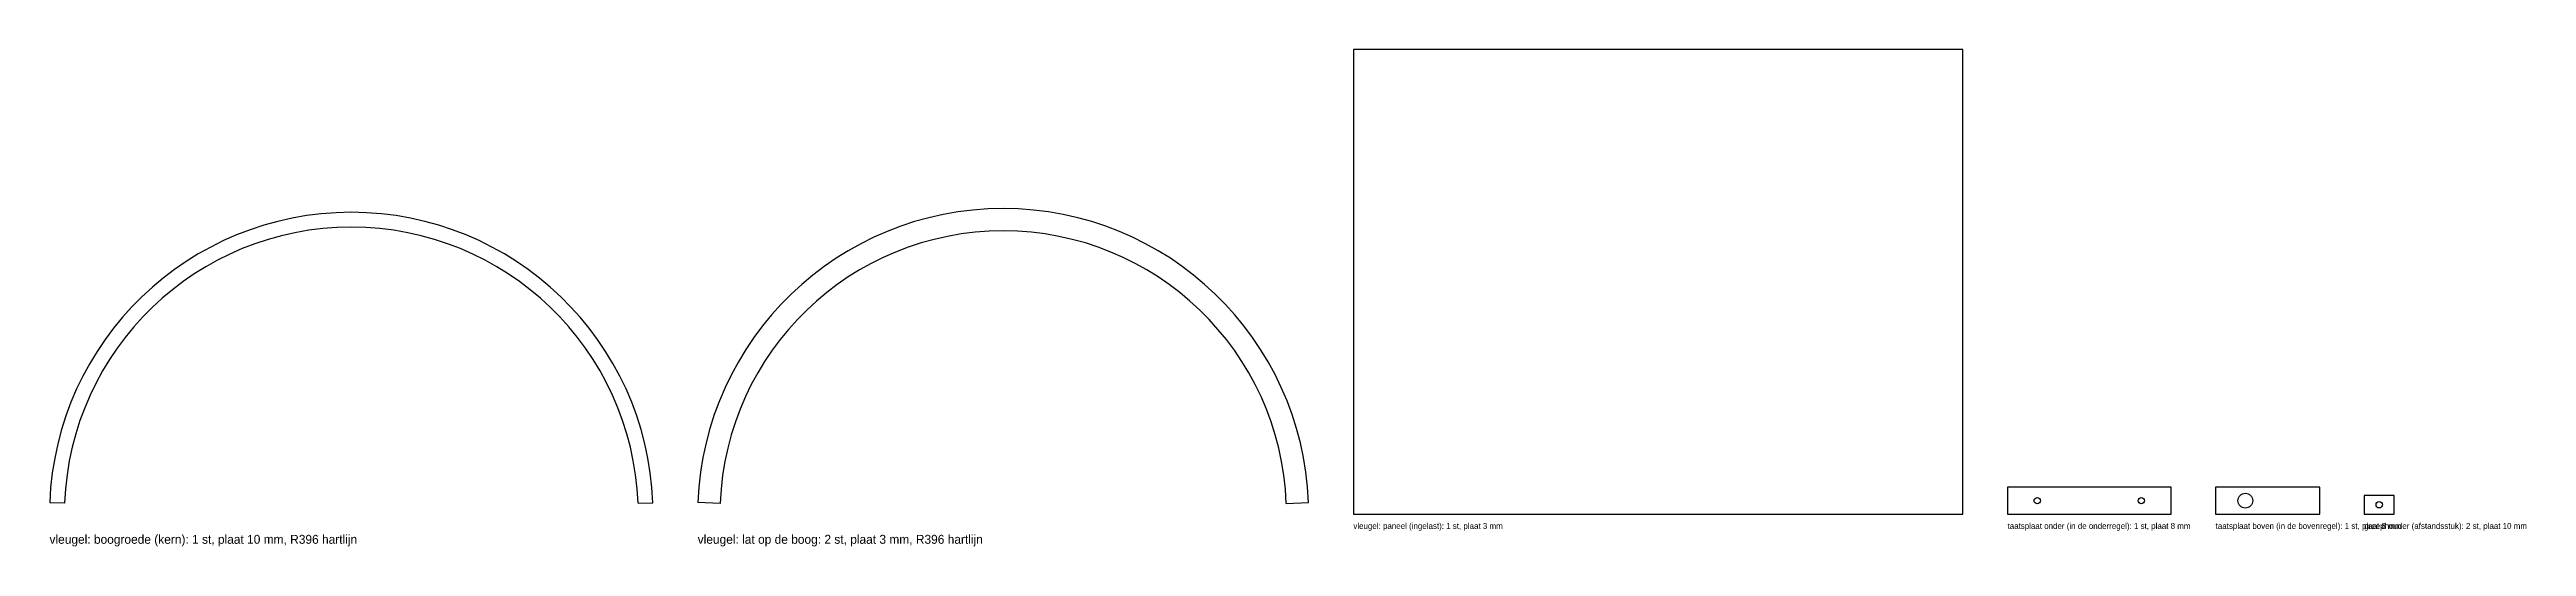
# Model space of a CAD drawing. Header units: millimetres. Extents: x 0 to 3332, y -44 to 625.
import ezdxf

# ---------------------------------------------------------------- set-up
doc = ezdxf.new("R2010")
doc.units = ezdxf.units.MM

msp = doc.modelspace()

# ---------------------------------------------------------------- linework, layer by layer
at = {"layer": 'GATEN'}
for centre, radius in [((2674, 18), 4.25), ((2814, 18), 4.25), ((2954, 18), 10), ((3134, 12.5), 4.25)]:
    msp.add_circle(centre, radius, dxfattribs=at)
at = {"layer": 'SNIJDEN'}
for p, q in [((2574, 625), (1754, 625)), ((1754, 625), (1754, 0)), ((2574, 0), (2574, 625)), ((2854, 36), (2634, 36)), ((2634, 36), (2634, 0)), ((2854, 0), (2854, 36)), ((3054, 36), (2914, 36)), ((2914, 36), (2914, 0)), ((3054, 0), (3054, 36)), ((20.2717, 14.4811), (0.2858, 15.2314)), ((791.7283, 14.4811), (811.7142, 15.2314)), ((902.2682, 14.2935), (872.2893, 15.419)), ((1663.7318, 14.2935), (1693.7107, 15.419)), ((1754, 0), (2574, 0)), ((2634, 0), (2854, 0)), ((2914, 0), (3054, 0)), ((3154, 25), (3114, 25)), ((3114, 25), (3114, 0)), ((3114, 0), (3154, 0)), ((3154, 0), (3154, 25))]:
    msp.add_line(p, q, dxfattribs=at)
for centre, radius in [((406, 0), 406), ((1283, 0), 411), ((406, 0), 386), ((1283, 0), 381)]:
    msp.add_arc(centre, radius, 2.15, 177.85, dxfattribs=at)

# ---------------------------------------------------------------- texts
at = {"layer": 'TEKST'}
for s, height, p in [('vleugel: boogroede (kern): 1 st, plaat 10 mm, R396 hartlijn', 12, (0, -40)), ('vleugel: lat op de boog: 2 st, plaat 3 mm, R396 hartlijn', 12, (872, -40)), ('vleugel: paneel (ingelast): 1 st, plaat 3 mm', 8, (1754, -20)), ('taatsplaat onder (in de onderregel): 1 st, plaat 8 mm', 8, (2634, -20)), ('taatsplaat boven (in de bovenregel): 1 st, plaat 8 mm', 8, (2914, -20)), ('greephouder (afstandsstuk): 2 st, plaat 10 mm', 8, (3114, -20))]:
    msp.add_text(s, height=height, dxfattribs=at).set_placement(p)

doc.saveas('drawing.dxf')
